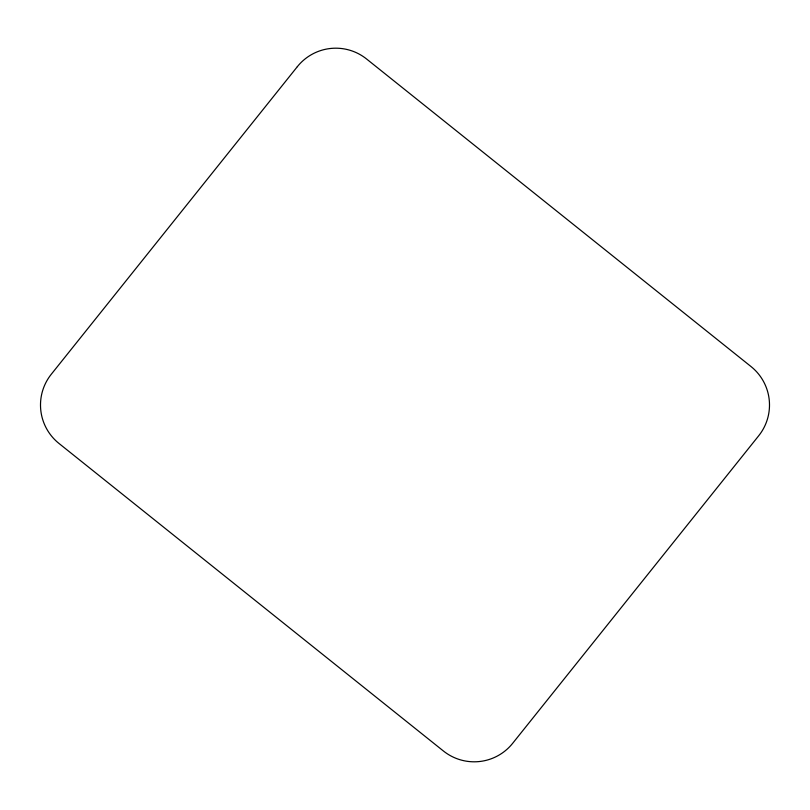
<?xml version="1.0" encoding="UTF-8"?>
<svg xmlns="http://www.w3.org/2000/svg" width="810" height="810" viewBox="0 0 810 810"><rect width="100%" height="100%" fill="white"/><g stroke="black" fill="none" stroke-linecap="round" stroke-linejoin="round"><path stroke-width="1.21" d="M297.351 66.663L51.293 374.24A49.238 49.238 0 0 0 58.978 443.445L443.445 751.022A49.238 49.238 0 0 0 512.649 743.337L758.707 435.76A49.238 49.238 0 0 0 751.022 366.555L366.555 58.978A49.238 49.238 0 0 0 297.351 66.663"/></g></svg>
